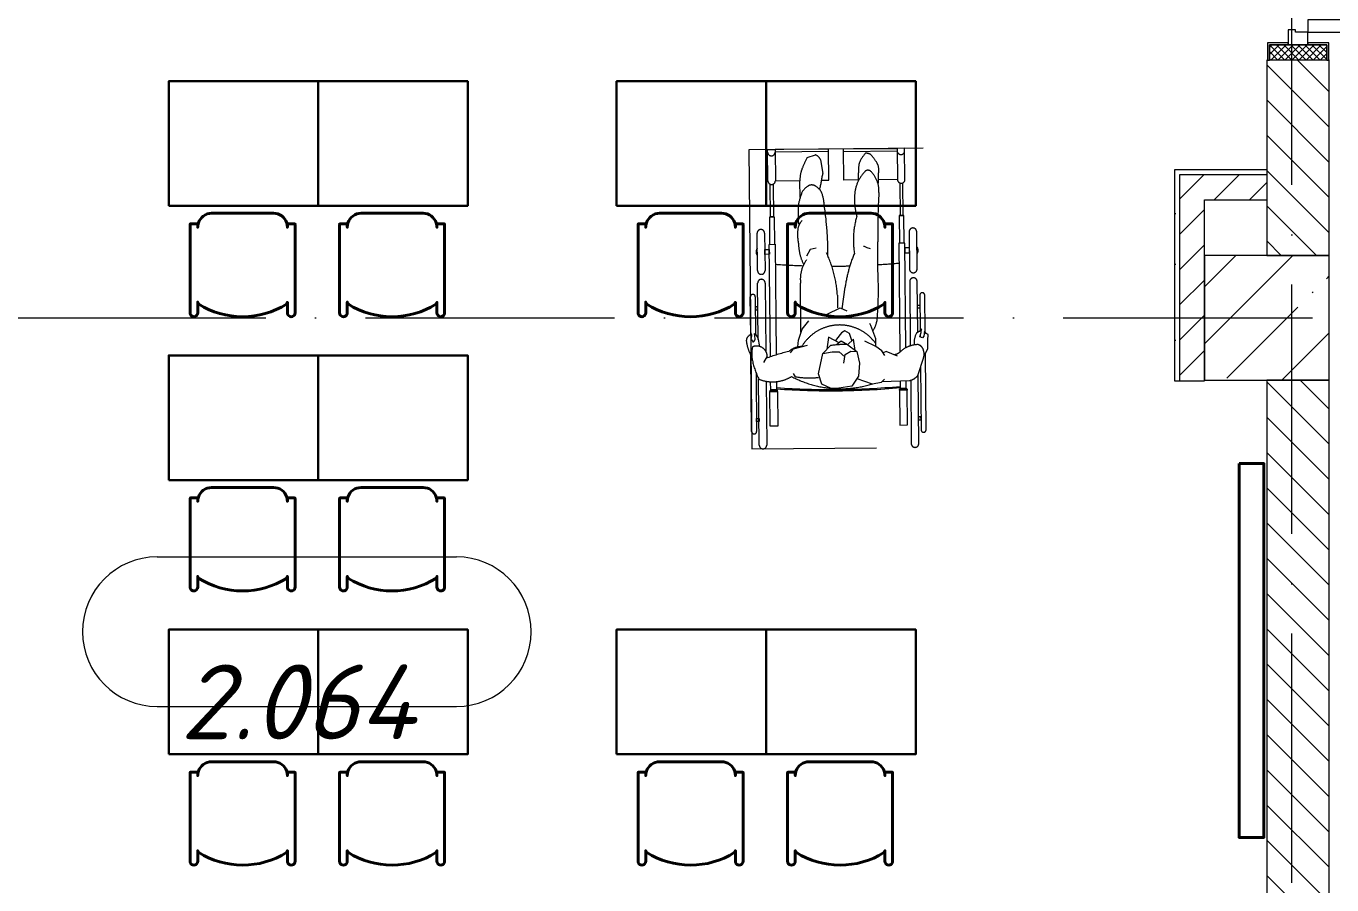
# Model space of a CAD drawing. Header units: millimetres. Extents: x -6467 to 105918, y -7090 to 92481.
# Drawn here: x 372 to 5611, y 41706 to 45151 of the extents above; entities that cross this region are included whole.
import ezdxf

# ---------------------------------------------------------------- set-up
doc = ezdxf.new("R2010")
doc.units = ezdxf.units.MM
doc.linetypes.add('50_200_ШТРИХ_1Т_ш5_п1_п1_', pattern=[1400, 1000, -200, 0, -200])
doc.linetypes.add('IMPORT-ACAD_ISO03W100', pattern=[6000, 2400, -3600])
for name, color, linetype, lineweight, true_color in [('A-AREA-IDEN-1', 7, 'Continuous', 9, 0xaaaaaa), ('I-WALL-1', 7, 'Continuous', 5, 0x787878), ('мебель 2 этаж-1', 7, 'Continuous', 40, 0xaaaaaa), ('Оси-3', 7, '50_200_ШТРИХ_1Т_ш5_п1_п1_', 9, 0xaaaaaa), ('ТХ_функционал-12', 7, 'IMPORT-ACAD_ISO03W100', 20, 0xaaaaaa), ('ТХ_функционал-2', 7, 'Continuous', 40, 0xaaaaaa), ('ТХ_функционал-9', 7, 'Continuous', 30, 0xaaaaaa)]:
    doc.layers.add(name, color=color, linetype=linetype, lineweight=lineweight, true_color=true_color)
for name, color, linetype, lineweight in [('A-DOOR', 7, 'Continuous', 9), ('A-DOOR-2', 7, 'Continuous', 5), ('A-DOOR-FRAM', 7, 'Continuous', 9), ('A-DOOR-FRAM-2', 7, 'Continuous', 5), ('A-WALL', 7, 'Continuous', 5), ('A-WALL-FNSH-1', 7, 'Continuous', 5), ('I-WALL', 7, 'Continuous', 5), ('S-COLS', 7, 'Continuous', 9), ('S-COLS-1', 7, 'Continuous', 5)]:
    doc.layers.add(name, color=color, linetype=linetype, lineweight=lineweight)
doc.styles.add('ISOCPEUR_I', font='isocpeui.ttf', dxfattribs={"height": 300})
pattern_1 = [(45, (0, 0), (-70.71068, 70.71068), [])]
pattern_2 = [(0, (0, 0), (406.4, 101.6), [6.706, -298.094, 6.706, -298.094, -1625.6]), (0, (0, 0), (406.4, 101.6), [-609.6, 6.706, -602.894, 6.706, -298.094, -711.2]), (0, (0, 0), (406.4, 101.6), [-1524, 6.706, -196.494, 6.706, -501.294]), (120, (152.4, 50.8), (-291.18818, 301.15272), [6.706, -298.094, 6.706, -298.094, -1625.6]), (120, (152.4, 50.8), (-291.18818, 301.15272), [-609.6, 6.706, -602.894, 6.706, -298.094, -711.2]), (120, (152.4, 50.8), (-291.18818, 301.15272), [-1524, 6.706, -196.494, 6.706, -501.294]), (240, (203.2, 254), (-115.21182, -402.75272), [6.706, -298.094, 6.706, -298.094, -1625.6]), (240, (203.2, 254), (-115.21182, -402.75272), [-609.6, 6.706, -602.894, 6.706, -298.094, -711.2]), (240, (203.2, 254), (-115.21182, -402.75272), [-1524, 6.706, -196.494, 6.706, -501.294])]

# ---------------------------------------------------------------- blocks, each defined once
blk = doc.blocks.new('110_Дверь_СКБ_2Ст_Наружная1 - СОШ_Д-07_1760_1440_х2400мм_Все учебные помещения_ читальные залы_EIW30-25548196-АИ_План этажа Радиаторы_2')
at = {"layer": 'A-DOOR-2'}
h = blk.add_hatch(dxfattribs=at)
h.set_pattern_fill('FP_120', color=256, style=0, pattern_type=2)
h.set_pattern_definition([(135, (1456.41, 189.685), (-14.14214, -14.14214), []), (225, (1456.41, 189.685), (14.14214, -14.14214), [])])
h.paths.add_polyline_path([(899.5, -115), (899.5, 115), (839.5, 115), (839.5, -115)])
at = {"layer": 'A-DOOR-FRAM-2'}
h = blk.add_hatch(dxfattribs=at)
h.set_pattern_fill('FP_121', color=256, style=0, pattern_type=2)
h.set_pattern_definition([(45, (-666.384, 189.685), (-14.1421, 14.1421), []), (135, (-666.384, 189.685), (-14.1421, -14.1421), [])])
h.paths.add_polyline_path([(-800.5, -115), (-800.5, 115), (-860.5, 115), (-860.5, -115)])
at = {"layer": 'A-DOOR'}
for p, q in [((789.5, 990), (739.5, 990)), ((739.5, 990), (739.5, 40)), ((789.5, 40), (789.5, 990)), ((-750.5, 630), (-750.5, 40)), ((-700.5, 630), (-750.5, 630)), ((-700.5, 40), (-700.5, 630)), ((-750.5, 40), (-700.5, 40)), ((739.5, 40), (789.5, 40))]:
    blk.add_line(p, q, dxfattribs=at)
at = {"layer": 'A-DOOR-2'}
for p, q in [((-792.5, 123), (-862.5, 123)), ((-862.5, 123), (-862.5, 115)), ((-862.5, 115), (-800.5, 115)), ((-800.5, 115), (-800.5, 40)), ((-792.5, 40), (-792.5, 123)), ((901.5, 123), (831.5, 123)), ((831.5, 123), (831.5, 40)), ((839.5, 40), (839.5, 115)), ((839.5, 115), (901.5, 115)), ((901.5, 115), (901.5, 123)), ((-800.5, 40), (-792.5, 40)), ((831.5, 40), (839.5, 40)), ((-792.5, -40), (-800.5, -40)), ((-800.5, -40), (-800.5, -115)), ((-792.5, -123), (-792.5, -40)), ((839.5, -40), (831.5, -40)), ((831.5, -40), (831.5, -123)), ((839.5, -115), (839.5, -40)), ((-862.5, -115), (-862.5, -123)), ((-800.5, -115), (-862.5, -115)), ((-862.5, -123), (-792.5, -123)), ((831.5, -123), (901.5, -123)), ((901.5, -115), (839.5, -115)), ((901.5, -123), (901.5, -115))]:
    blk.add_line(p, q, dxfattribs=at)
for centre, radius, start, end in [((789.5, 40), 950, 90, 180), ((-750.5, 40), 590, 0, 90)]:
    blk.add_arc(centre, radius, start, end, dxfattribs=at)
at = {"layer": 'A-DOOR-FRAM'}
for p, q in [((-800.5, 115), (-860.5, 115)), ((-860.5, 115), (-860.5, -115)), ((-800.5, -115), (-800.5, 115)), ((899.5, 115), (839.5, 115)), ((839.5, 115), (839.5, -115)), ((899.5, -115), (899.5, 115)), ((-750.5, 40), (-800.5, 40)), ((-800.5, 40), (-800.5, -40)), ((-750.5, -10), (-750.5, 40)), ((789.5, 40), (789.5, -10)), ((839.5, 40), (789.5, 40)), ((839.5, -40), (839.5, 40)), ((-800.5, -40), (-740.5, -40)), ((-740.5, -10), (-750.5, -10)), ((-740.5, -40), (-740.5, -10)), ((789.5, -10), (779.5, -10)), ((779.5, -10), (779.5, -40)), ((779.5, -40), (839.5, -40)), ((-860.5, -115), (-800.5, -115)), ((839.5, -115), (899.5, -115))]:
    blk.add_line(p, q, dxfattribs=at)
blk = doc.blocks.new('мебель 2 этаж-28800768-АИ_План этажа Радиаторы_2')
at = {"layer": 'ТХ_функционал-12'}
for p, q in [((5915.3, 46363.6), (6130.3, 46365.7)), ((5855.3, 46363), (5640.4, 46360.9)), ((5768.5, 46338.4), (5802.5, 46350)), ((5823.2, 46330), (5832.1, 46274.5)), ((5975, 46246.3), (5974.7, 46277)), ((5741.3, 46179.2), (5740, 46244.8)), ((5570, 45885.1), (5568.5, 46035.1)), ((5598.5, 46035.4), (5600, 45885.4)), ((6178.5, 46041.1), (6180, 45891.1)), ((6210, 45891.4), (6208.5, 46041.4)), ((6180.5, 45841.1), (6183, 45583.5)), ((6212.5, 45637.4), (6210.5, 45841.4)), ((5572.7, 45608.9), (5570.5, 45835.1)), ((5600.5, 45835.4), (5603.2, 45561.6)), ((5743.3, 45638.5), (5742.7, 45835)), ((5909.9, 45732.3), (5921.4, 45818.2)), ((5542.5, 45628.1), (5541.1, 45779.9)), ((5561.1, 45780), (5562.5, 45629.6)), ((5890.2, 45787), (5890.7, 45736.6)), ((6221, 45786.5), (6222.4, 45645.9)), ((6242.5, 45639.1), (6241, 45786.7)), ((5832.1, 45553.3), (5863.3, 45584.5)), ((5931.8, 45588.1), (5968.7, 45560.1)), ((6222.6, 45623.1), (6222.7, 45619.1)), ((5546.4, 45239.9), (5543.4, 45545.7)), ((5609.1, 45542.4), (5594, 45516.3)), ((6213.1, 45464.7), (6235.8, 45533.7)), ((6246.3, 45246.8), (6243.3, 45552.9)), ((5564.1, 45475.2), (5566.4, 45240.1)), ((6223.9, 45497.4), (6226.3, 45246.6)), ((5576.9, 45185.2), (5574.3, 45451.7)), ((5604.4, 45441.2), (5606.9, 45185.5)), ((5722.6, 45459.4), (5713.9, 45472.9)), ((6070.5, 45440.3), (6180.3, 45444.1)), ((6184.4, 45445.3), (6186.9, 45191.2)), ((6216.9, 45191.5), (6214.2, 45467.8))]:
    blk.add_line(p, q, dxfattribs=at)
at = {"layer": 'ТХ_функционал-12', "flags": 128}
for points in [[(6235.2, 46376.7), (5535.3, 46369.8), (5547.1, 45169.9), (6247, 45176.8)], [(5599.2, 45970.4), (5617.2, 45970.6), (5617.4, 45950.6), (5599.4, 45950.4)], [(6179.2, 45976.1), (6161.2, 45976), (6161.4, 45956), (6179.4, 45956.1)], [(5561.6, 45728.1), (5571.6, 45728.1), (5571.4, 45740.1), (5561.4, 45740)], [(6221.5, 45734.5), (6211.5, 45734.4), (6211.4, 45746.4), (6221.4, 45746.5)], [(5619.8, 45400.6), (5649.8, 45400.9), (5651.2, 45260.9), (5621.2, 45260.6), (5619.8, 45400.6), (5649.8, 45400.9), (5649.8, 45403.9), (5619.8, 45403.6)], [(6169.8, 45406), (6139.8, 45405.7), (6141.1, 45265.7), (6171.1, 45266), (6169.8, 45406), (6139.8, 45405.7), (6139.7, 45408.7), (6169.7, 45409)], [(5565.9, 45292.1), (5575.9, 45292.2), (5576, 45280.2), (5566, 45280.1)], [(6225.8, 45298.6), (6215.8, 45298.5), (6215.9, 45286.5), (6225.9, 45286.6)]]:
    blk.add_lwpolyline(points, close=True, dxfattribs=at)
for points in [[(5611.5, 46245.6), (5610.3, 46370.6), (5640.3, 46370.9), (5641.5, 46245.9), (5740, 46246.8)], [(5827.3, 46247.7), (5856.5, 46248), (5855.2, 46373), (5640.3, 46370.9)], [(5975, 46249.1), (5916.5, 46248.6), (5915.2, 46373.6), (6130.2, 46375.7)], [(6161.5, 46251), (6160.2, 46376), (6130.2, 46375.7), (6131.5, 46250.7), (6055.2, 46249.9)], [(5632.6, 46232), (5633.9, 46100.8), (5621.9, 46100.7), (5620.6, 46231.9)], [(6140.6, 46237), (6141.9, 46105.8), (6153.9, 46105.9), (6152.6, 46237.1)], [(6158, 45995.9), (6156.9, 46105.9), (6138.9, 46105.7), (6140, 45995.7)], [(5620, 45990.6), (5618.9, 46100.6), (5636.9, 46100.8), (5638, 45990.8)], [(5621.4, 45539.3), (5617, 45990.6), (5641, 45990.8), (5645.3, 45547.2)], [(5805.2, 45975.2), (5781.1, 45969.8), (5766.7, 45943.7)], [(6023.9, 45972.2), (6009.2, 45977.2), (5999.5, 45982.4), (5994.7, 45982.4)], [(6165.1, 45576), (6161, 45996), (6137, 45995.7), (6141.3, 45558.3)], [(5830.4, 45709.8), (5848.9, 45710.8), (5901.3, 45736.5), (5928.1, 45723.3)], [(5731.6, 45579.8), (5734.3, 45605.6), (5749.7, 45650.7), (5775.9, 45684.3)], [(5560.2, 45611), (5558.3, 45633.2), (5560.9, 45632.2), (5571.6, 45615), (5577.9, 45581.1)], [(5948.9, 45604.7), (5939, 45632.9), (5920.6, 45644), (5907.5, 45635.5), (5886.8, 45610), (5882.8, 45603.5)], [(6044.7, 45580.6), (6044.4, 45611.5), (6024.8, 45665.1), (6020.1, 45673.1)], [(6238.3, 45546.7), (6241.9, 45550.1), (6253.2, 45572.9), (6253.9, 45605.6), (6254, 45629.3), (6247, 45633.6), (6240.1, 45642), (6237.8, 45622.4), (6232.4, 45616.1), (6221.6, 45619.4), (6226.5, 45637.5), (6227.3, 45651.9), (6218.1, 45640.6), (6207.9, 45634.7), (6202.2, 45623.3), (6198.7, 45606.4), (6198.7, 45586.3)], [(5702.2, 45555.1), (5714.1, 45571.8), (5770.9, 45586.8)], [(5897.4, 45595.9), (5855.1, 45618.1), (5847.5, 45568.6)], [(5931.3, 45588.1), (5905.2, 45601.6), (5887, 45587.5)], [(5962.1, 45565.1), (5955, 45610.7), (5931.6, 45587.9)], [(6080.8, 45544.2), (6068.5, 45564), (6044.7, 45580.6), (6000, 45601.7)], [(5916.5, 45514.6), (5921.5, 45548.5), (5945, 45562.7), (5968.7, 45560.1), (5979, 45513.4), (5974.9, 45461.9), (5949, 45422.2), (5896.6, 45413.3), (5865, 45413), (5828, 45429.4), (5814.5, 45471.5), (5832.1, 45553.3), (5868.8, 45559.1), (5897.7, 45559.4), (5920.1, 45539)], [(6131.7, 45542), (6086.5, 45561.2), (6073.6, 45555.8)], [(5646.4, 45439.9), (5646.7, 45406.9), (5622.7, 45406.6), (5622.4, 45439.2)], [(5968.6, 45452.3), (6030.4, 45431.4), (6067.2, 45437.4), (6070.5, 45440.3), (6079.5, 45449.4)], [(6142.4, 45442.8), (6142.7, 45411.7), (6166.7, 45412), (6166.4, 45443.7)], [(5619.8, 45403.6), (5622.7, 45406.6), (5646.7, 45406.9), (5649.8, 45403.9)], [(6169.7, 45409), (6166.7, 45412), (6142.7, 45411.7), (6139.7, 45408.7)]]:
    blk.add_lwpolyline(points, dxfattribs=at)
at = {"layer": 'ТХ_функционал-12'}
for centre, radius, start, end in [((6145.3, 46365.8), 15, 180.5631, 0.5631), ((5625.4, 46360.7), 15, 180.5631, 0.5631), ((6417.1, 46019.3), 722.8, 153.8037, 157.3386), ((5782.1, 46308.4), 46.4, 27.7113, 63.8677), ((6220.1, 46279.4), 245.4, 171.9973, 180.5631), ((6099.2, 46268.1), 130.3, 137.6133, 159.5415), ((6006.2, 46324.7), 31.3, 55.2181, 95.9907), ((5877.5, 46213), 201, 31.0983, 43.1605), ((6014.8, 46294.4), 41.3, 356.3832, 32.7564), ((5871, 46247.4), 131, 157.3386, 181.1356), ((4851.2, 46437.6), 994.3, 346.8545, 350.5575), ((6106, 46180.2), 146.7, 135.6443, 175.1785), ((6013, 46271.1), 16.7, 45.4818, 135.6443), ((5948.7, 46205.6), 108.5, 356.5401, 45.4818), ((5017.6, 46292.4), 1038.5, 356.5971, 359.9705), ((5626.5, 46245.7), 15, 180.5631, 0.5631), ((5818.8, 46153.2), 84.7, 122.8722, 145.0494), ((5787.6, 46202.2), 26.6, 57.5154, 123.6107), ((5765.9, 46161.9), 72.2, 34.1288, 60.2019), ((6146.5, 46250.8), 15, 180.5631, 0.5631), ((5987.4, 46103.1), 257.6, 157.5008, 169.2917), ((5670.4, 46140), 167.4, 3.8236, 21.8827), ((6208.4, 46171.5), 249.5, 175.1785, 195.6831), ((8629.9, 46043.5), 2577.6, 176.5401, 180.9569), ((6153.8, 46112.8), 421.3, 174.7926, 185.5258), ((4387.9, 45940.3), 1464.8, 0.1132, 8.2783), ((6306.9, 46007.2), 352.3, 164.0377, 188.6801), ((5583.5, 46035.3), 15, 0.5631, 180.5631), ((5924.4, 46031), 193.9, 171.9756, 191.293), ((5825.1, 46024.8), 98.4, 141.1001, 160.2656), ((6193.5, 46041.3), 15, 0.5631, 180.5631), ((3800.5, 45962.9), 2252.4, 358.3801, 0.9569), ((5589.3, 45960.3), 25, 143.6932, 217.4329), ((5933.8, 45998.1), 199.5, 181.463, 206.4533), ((5439.3, 45761.3), 451.6, 3.2585, 25.5412), ((6446, 45747.5), 529.3, 157.0347, 172.3228), ((6189.3, 45966.2), 25, 323.6932, 37.4329), ((5859.6, 48983.3), 3080.2, 265.9449, 268.0158), ((5873.9, 45851.6), 132.2, 144.2965, 187.1958), ((5859.6, 48983.3), 3080.2, 270.1576, 271.5036), ((4670.4, 45808.2), 1384.6, 355.8118, 3.7666), ((5859.6, 48983.3), 3080.2, 273.5872, 275.1812), ((5585, 45885.3), 15, 180.5631, 0.5631), ((5585.5, 45835.3), 15, 0.5631, 180.5631), ((6195, 45891.3), 15, 180.5631, 0.5631), ((6195.5, 45841.3), 15, 0.5631, 180.5631), ((5551.1, 45779.9), 10, 0.5631, 180.5631), ((6231, 45786.6), 10, 0.5631, 180.5631), ((5941.1, 45704.8), 110.2, 326.1928, 1.1983), ((5899.7, 45489.6), 177.5, 35.3057, 149.163), ((5552, 45602.5), 27.2, 99.0966, 178.7676), ((5679.6, 45621.3), 155.8, 186.7113, 211.7923), ((4432.2, 45814.3), 1130.8, 349.392, 350.5899), ((5545.9, 45603.4), 3.54, 356.258, 130.1639), ((5674.4, 45550.8), 127.8, 166.9853, 192.0727), ((5552.7, 45603), 3.2, 176.258, 315.7099), ((5566.1, 45539.7), 43.1, 3.5308, 112.1719), ((5524.9, 45630.1), 42, 315.7099, 321.9111), ((5549.4, 45610.8), 10.8, 321.9111, 0.9027), ((5749.7, 45495.9), 84.7, 91.5956, 130.1569), ((5913.9, 45277.2), 311.4, 86.7019, 99.3387), ((6216.3, 45479.3), 109.3, 91.7976, 128.1797), ((6207.3, 45560.6), 28.5, 26.4936, 78.9194), ((5864.1, 44838), 742.1, 103.1729, 110.5498), ((6110.2, 45598.6), 50.8, 277.8508, 319.1045), ((6186, 45550), 52.4, 341.8452, 26.4936), ((5862.3, 45591), 319.9, 192.0727, 206.2576), ((5630, 45586.2), 147.2, 248.2277, 301.3933), ((5903.4, 45828.7), 417.5, 241.8847, 288.0305), ((5777.4, 45780.1), 325.3, 260.2925, 276.4719), ((6165.8, 45503.9), 61.5, 283.6519, 320.4198), ((5864.5, 48488.4), 3080.2, 265.9449, 275.1812), ((5864.5, 48483.4), 3080.2, 265.9449, 275.1812), ((5556.4, 45240), 10, 180.5631, 0.5631), ((6236.3, 45246.7), 10, 180.5631, 0.5631), ((5591.9, 45185.3), 15, 180.5631, 0.5631), ((6201.9, 45191.3), 15, 180.5631, 0.5631)]:
    blk.add_arc(centre, radius, start, end, dxfattribs=at)
at = {"layer": 'ТХ_функционал-2', "flags": 128}
for points in [[(3714.6, 45715.7), (3714.6, 46070.6), (3713.8, 46072.5), (3711.8, 46073.3), (3686.7, 46073.3), (3684.7, 46072.5), (3683.9, 46070.6), (3683.9, 46059.4), (3683.2, 46068.2), (3681.1, 46076.7), (3677.9, 46084.6), (3673.2, 46092.2), (3667.5, 46098.9), (3660.9, 46104.5), (3653.3, 46109.2), (3645.3, 46112.5), (3636.8, 46114.5), (3628.1, 46115.2), (3379.7, 46115.2), (3370.9, 46114.5), (3362.5, 46112.5), (3354.6, 46109.2), (3346.4, 46104.3), (3340.2, 46098.9), (3334.5, 46092.1), (3330, 46084.8), (3326.7, 46076.9), (3324.5, 46067.8), (3323.9, 46059.4), (3323.9, 46070.6), (3323.1, 46072.5), (3321.1, 46073.3), (3296, 46073.3), (3294, 46072.5), (3293.2, 46070.6), (3293.2, 45715.7), (3293.9, 45710.9), (3296.1, 45706.7), (3299.6, 45703.2), (3303.8, 45701.1), (3308.5, 45700.3), (3313.1, 45701), (3317.6, 45703.3), (3321, 45706.7), (3323.2, 45711), (3323.9, 45715.7), (3323.9, 45758.7), (3324.4, 45755.3), (3325.9, 45752.7), (3328.3, 45750.6), (3347.9, 45739.2), (3367.8, 45729.5), (3390.5, 45720.3), (3412.4, 45713.2), (3435, 45707.5), (3457.9, 45703.5), (3479.9, 45701.2), (3503.9, 45700.3), (3527.2, 45701.1), (3550, 45703.5), (3572.6, 45707.5), (3595, 45713.1), (3617.2, 45720.3), (3638.6, 45728.9), (3659.7, 45739.2), (3679.5, 45750.6), (3681.8, 45752.6), (3683.4, 45755.4), (3683.9, 45758.5), (3683.9, 45715.7), (3684.6, 45710.9), (3686.8, 45706.6), (3690.2, 45703.3), (3694.5, 45701.1), (3699.2, 45700.3), (3703.9, 45701.1), (3708.3, 45703.3), (3711.6, 45706.6), (3713.9, 45711.1)], [(4314.6, 45715.7), (4314.6, 46070.6), (4313.8, 46072.5), (4311.8, 46073.3), (4286.7, 46073.3), (4284.7, 46072.5), (4283.9, 46070.6), (4283.9, 46059.4), (4283.2, 46068.2), (4281.1, 46076.7), (4277.9, 46084.6), (4273.2, 46092.2), (4267.5, 46098.9), (4260.9, 46104.5), (4253.3, 46109.2), (4245.3, 46112.5), (4236.8, 46114.5), (4228.1, 46115.2), (3979.7, 46115.2), (3970.9, 46114.5), (3962.5, 46112.5), (3954.6, 46109.2), (3946.4, 46104.3), (3940.2, 46098.9), (3934.5, 46092.1), (3930, 46084.8), (3926.7, 46076.9), (3924.5, 46067.8), (3923.9, 46059.4), (3923.9, 46070.6), (3923.1, 46072.5), (3921.1, 46073.3), (3896, 46073.3), (3894, 46072.5), (3893.2, 46070.6), (3893.2, 45715.7), (3893.9, 45710.9), (3896.1, 45706.7), (3899.6, 45703.2), (3903.8, 45701.1), (3908.5, 45700.3), (3913.1, 45701), (3917.6, 45703.3), (3921, 45706.7), (3923.2, 45711), (3923.9, 45715.7), (3923.9, 45758.7), (3924.4, 45755.3), (3925.9, 45752.7), (3928.3, 45750.6), (3947.9, 45739.2), (3967.8, 45729.5), (3990.5, 45720.3), (4012.4, 45713.2), (4035, 45707.5), (4057.9, 45703.5), (4079.9, 45701.2), (4103.9, 45700.3), (4127.2, 45701.1), (4150, 45703.5), (4172.6, 45707.5), (4195, 45713.1), (4217.2, 45720.3), (4238.6, 45728.9), (4259.7, 45739.2), (4279.5, 45750.6), (4281.8, 45752.6), (4283.4, 45755.4), (4283.9, 45758.5), (4283.9, 45715.7), (4284.6, 45710.9), (4286.8, 45706.6), (4290.2, 45703.3), (4294.5, 45701.1), (4299.2, 45700.3), (4303.9, 45701.1), (4308.3, 45703.3), (4311.6, 45706.6), (4313.9, 45711.1)], [(5512, 45715.7), (5512, 46070.6), (5511.2, 46072.5), (5509.2, 46073.3), (5484.1, 46073.3), (5482.1, 46072.5), (5481.3, 46070.6), (5481.3, 46059.4), (5480.6, 46068.2), (5478.5, 46076.7), (5475.3, 46084.6), (5470.6, 46092.2), (5464.9, 46098.9), (5458.3, 46104.5), (5450.8, 46109.2), (5442.7, 46112.5), (5434.2, 46114.5), (5425.5, 46115.2), (5177.1, 46115.2), (5168.3, 46114.5), (5159.9, 46112.5), (5152, 46109.2), (5143.8, 46104.3), (5137.6, 46098.9), (5131.9, 46092.1), (5127.4, 46084.8), (5124.1, 46076.9), (5121.9, 46067.8), (5121.3, 46059.4), (5121.3, 46070.6), (5120.5, 46072.5), (5118.5, 46073.3), (5093.4, 46073.3), (5091.4, 46072.5), (5090.6, 46070.6), (5090.6, 45715.7), (5091.3, 45710.9), (5093.5, 45706.7), (5097, 45703.2), (5101.2, 45701.1), (5105.9, 45700.3), (5110.6, 45701), (5115.1, 45703.3), (5118.4, 45706.7), (5120.6, 45711), (5121.3, 45715.7), (5121.3, 45758.7), (5121.9, 45755.3), (5123.3, 45752.7), (5125.7, 45750.6), (5145.3, 45739.2), (5165.3, 45729.5), (5187.9, 45720.3), (5209.9, 45713.2), (5232.5, 45707.5), (5255.3, 45703.5), (5277.3, 45701.2), (5301.3, 45700.3), (5324.6, 45701.1), (5347.4, 45703.5), (5370, 45707.5), (5392.4, 45713.1), (5414.6, 45720.3), (5436, 45728.9), (5457.1, 45739.2), (5476.9, 45750.6), (5479.2, 45752.6), (5480.8, 45755.4), (5481.3, 45758.5), (5481.3, 45715.7), (5482, 45710.9), (5484.2, 45706.6), (5487.6, 45703.3), (5491.9, 45701.1), (5496.6, 45700.3), (5501.4, 45701.1), (5505.7, 45703.3), (5509, 45706.6), (5511.3, 45711.1)], [(6112, 45715.7), (6112, 46070.6), (6111.2, 46072.5), (6109.2, 46073.3), (6084.1, 46073.3), (6082.1, 46072.5), (6081.3, 46070.6), (6081.3, 46059.4), (6080.6, 46068.2), (6078.5, 46076.7), (6075.3, 46084.6), (6070.6, 46092.2), (6064.9, 46098.9), (6058.3, 46104.5), (6050.8, 46109.2), (6042.7, 46112.5), (6034.2, 46114.5), (6025.5, 46115.2), (5777.1, 46115.2), (5768.3, 46114.5), (5759.9, 46112.5), (5752, 46109.2), (5743.8, 46104.3), (5737.6, 46098.9), (5731.9, 46092.1), (5727.4, 46084.8), (5724.1, 46076.9), (5721.9, 46067.8), (5721.3, 46059.4), (5721.3, 46070.6), (5720.5, 46072.5), (5718.5, 46073.3), (5693.4, 46073.3), (5691.4, 46072.5), (5690.6, 46070.6), (5690.6, 45715.7), (5691.3, 45710.9), (5693.5, 45706.7), (5697, 45703.2), (5701.2, 45701.1), (5705.9, 45700.3), (5710.6, 45701), (5715.1, 45703.3), (5718.4, 45706.7), (5720.6, 45711), (5721.3, 45715.7), (5721.3, 45758.7), (5721.9, 45755.3), (5723.3, 45752.7), (5725.7, 45750.6), (5745.3, 45739.2), (5765.3, 45729.5), (5787.9, 45720.3), (5809.9, 45713.2), (5832.5, 45707.5), (5855.3, 45703.5), (5877.3, 45701.2), (5901.3, 45700.3), (5924.6, 45701.1), (5947.4, 45703.5), (5970, 45707.5), (5992.4, 45713.1), (6014.6, 45720.3), (6036, 45728.9), (6057.1, 45739.2), (6076.9, 45750.6), (6079.2, 45752.6), (6080.8, 45755.4), (6081.3, 45758.5), (6081.3, 45715.7), (6082, 45710.9), (6084.2, 45706.6), (6087.6, 45703.3), (6091.9, 45701.1), (6096.6, 45700.3), (6101.4, 45701.1), (6105.7, 45703.3), (6109, 45706.6), (6111.3, 45711.1)], [(7501.9, 45111.3), (7601.9, 45111.3), (7601.9, 43611.3), (7501.9, 43611.3)], [(3714.6, 44615.7), (3714.6, 44970.6), (3713.8, 44972.5), (3711.8, 44973.4), (3686.7, 44973.4), (3684.7, 44972.5), (3683.9, 44970.6), (3683.9, 44959.4), (3683.2, 44968.2), (3681.1, 44976.7), (3677.9, 44984.6), (3673.2, 44992.2), (3667.5, 44998.9), (3660.9, 45004.5), (3653.3, 45009.2), (3645.3, 45012.5), (3636.8, 45014.5), (3628.1, 45015.2), (3379.7, 45015.2), (3370.9, 45014.5), (3362.5, 45012.5), (3354.6, 45009.2), (3346.4, 45004.3), (3340.2, 44998.9), (3334.5, 44992.1), (3330, 44984.8), (3326.7, 44976.9), (3324.5, 44967.8), (3323.9, 44959.4), (3323.9, 44970.6), (3323.1, 44972.5), (3321.1, 44973.4), (3296, 44973.4), (3294, 44972.5), (3293.2, 44970.6), (3293.2, 44615.7), (3293.9, 44610.9), (3296.1, 44606.7), (3299.6, 44603.2), (3303.8, 44601.1), (3308.5, 44600.3), (3313.1, 44601), (3317.6, 44603.3), (3321, 44606.7), (3323.2, 44611.1), (3323.9, 44615.7), (3323.9, 44658.7), (3324.4, 44655.3), (3325.9, 44652.7), (3328.3, 44650.6), (3347.9, 44639.3), (3367.8, 44629.5), (3390.5, 44620.3), (3412.4, 44613.2), (3435, 44607.5), (3457.9, 44603.5), (3479.9, 44601.2), (3503.9, 44600.3), (3527.2, 44601.2), (3550, 44603.6), (3572.6, 44607.5), (3595, 44613.1), (3617.2, 44620.3), (3638.6, 44628.9), (3659.7, 44639.2), (3679.5, 44650.6), (3681.8, 44652.6), (3683.4, 44655.4), (3683.9, 44658.5), (3683.9, 44615.7), (3684.6, 44610.9), (3686.8, 44606.6), (3690.2, 44603.3), (3694.5, 44601.1), (3699.2, 44600.3), (3703.9, 44601.1), (3708.3, 44603.3), (3711.6, 44606.6), (3713.9, 44611.1)], [(4314.6, 44615.7), (4314.6, 44970.6), (4313.8, 44972.5), (4311.8, 44973.4), (4286.7, 44973.4), (4284.7, 44972.5), (4283.9, 44970.6), (4283.9, 44959.4), (4283.2, 44968.2), (4281.1, 44976.7), (4277.9, 44984.6), (4273.2, 44992.2), (4267.5, 44998.9), (4260.9, 45004.5), (4253.3, 45009.2), (4245.3, 45012.5), (4236.8, 45014.5), (4228.1, 45015.2), (3979.7, 45015.2), (3970.9, 45014.5), (3962.5, 45012.5), (3954.6, 45009.2), (3946.4, 45004.3), (3940.2, 44998.9), (3934.5, 44992.1), (3930, 44984.8), (3926.7, 44976.9), (3924.5, 44967.8), (3923.9, 44959.4), (3923.9, 44970.6), (3923.1, 44972.5), (3921.1, 44973.4), (3896, 44973.4), (3894, 44972.5), (3893.2, 44970.6), (3893.2, 44615.7), (3893.9, 44610.9), (3896.1, 44606.7), (3899.6, 44603.2), (3903.8, 44601.1), (3908.5, 44600.3), (3913.1, 44601), (3917.6, 44603.3), (3921, 44606.7), (3923.2, 44611.1), (3923.9, 44615.7), (3923.9, 44658.7), (3924.4, 44655.3), (3925.9, 44652.7), (3928.3, 44650.6), (3947.9, 44639.3), (3967.8, 44629.5), (3990.5, 44620.3), (4012.4, 44613.2), (4035, 44607.5), (4057.9, 44603.5), (4079.9, 44601.2), (4103.9, 44600.3), (4127.2, 44601.2), (4150, 44603.6), (4172.6, 44607.5), (4195, 44613.1), (4217.2, 44620.3), (4238.6, 44628.9), (4259.7, 44639.2), (4279.5, 44650.6), (4281.8, 44652.6), (4283.4, 44655.4), (4283.9, 44658.5), (4283.9, 44615.7), (4284.6, 44610.9), (4286.8, 44606.6), (4290.2, 44603.3), (4294.5, 44601.1), (4299.2, 44600.3), (4303.9, 44601.1), (4308.3, 44603.3), (4311.6, 44606.6), (4313.9, 44611.1)], [(3714.6, 43515.7), (3714.6, 43870.6), (3713.8, 43872.6), (3711.8, 43873.4), (3686.7, 43873.4), (3684.7, 43872.6), (3683.9, 43870.6), (3683.9, 43859.4), (3683.2, 43868.2), (3681.1, 43876.7), (3677.9, 43884.6), (3673.2, 43892.2), (3667.5, 43898.9), (3660.9, 43904.5), (3653.3, 43909.2), (3645.3, 43912.5), (3636.8, 43914.5), (3628.1, 43915.2), (3379.7, 43915.2), (3370.9, 43914.5), (3362.5, 43912.5), (3354.6, 43909.2), (3346.4, 43904.3), (3340.2, 43898.9), (3334.5, 43892.1), (3330, 43884.8), (3326.7, 43876.9), (3324.5, 43867.9), (3323.9, 43859.4), (3323.9, 43870.6), (3323.1, 43872.6), (3321.1, 43873.4), (3296, 43873.4), (3294, 43872.6), (3293.2, 43870.6), (3293.2, 43515.7), (3293.9, 43510.9), (3296.1, 43506.7), (3299.6, 43503.2), (3303.8, 43501.1), (3308.5, 43500.3), (3313.1, 43501.1), (3317.6, 43503.3), (3321, 43506.7), (3323.2, 43511.1), (3323.9, 43515.7), (3323.9, 43558.7), (3324.4, 43555.3), (3325.9, 43552.7), (3328.3, 43550.6), (3347.9, 43539.3), (3367.8, 43529.5), (3390.5, 43520.3), (3412.4, 43513.2), (3435, 43507.6), (3457.9, 43503.6), (3479.9, 43501.2), (3503.9, 43500.3), (3527.2, 43501.2), (3550, 43503.6), (3572.6, 43507.5), (3595, 43513.1), (3617.2, 43520.3), (3638.6, 43528.9), (3659.7, 43539.2), (3679.5, 43550.6), (3681.8, 43552.6), (3683.4, 43555.4), (3683.9, 43558.5), (3683.9, 43515.7), (3684.6, 43511), (3686.8, 43506.7), (3690.2, 43503.3), (3694.5, 43501.1), (3699.2, 43500.3), (3703.9, 43501.1), (3708.3, 43503.3), (3711.6, 43506.6), (3713.9, 43511.1)], [(4314.6, 43515.7), (4314.6, 43870.6), (4313.8, 43872.6), (4311.8, 43873.4), (4286.7, 43873.4), (4284.7, 43872.6), (4283.9, 43870.6), (4283.9, 43859.4), (4283.2, 43868.2), (4281.1, 43876.7), (4277.9, 43884.6), (4273.2, 43892.2), (4267.5, 43898.9), (4260.9, 43904.5), (4253.3, 43909.2), (4245.3, 43912.5), (4236.8, 43914.5), (4228.1, 43915.2), (3979.7, 43915.2), (3970.9, 43914.5), (3962.5, 43912.5), (3954.6, 43909.2), (3946.4, 43904.3), (3940.2, 43898.9), (3934.5, 43892.1), (3930, 43884.8), (3926.7, 43876.9), (3924.5, 43867.9), (3923.9, 43859.4), (3923.9, 43870.6), (3923.1, 43872.6), (3921.1, 43873.4), (3896, 43873.4), (3894, 43872.6), (3893.2, 43870.6), (3893.2, 43515.7), (3893.9, 43510.9), (3896.1, 43506.7), (3899.6, 43503.2), (3903.8, 43501.1), (3908.5, 43500.3), (3913.1, 43501.1), (3917.6, 43503.3), (3921, 43506.7), (3923.2, 43511.1), (3923.9, 43515.7), (3923.9, 43558.7), (3924.4, 43555.3), (3925.9, 43552.7), (3928.3, 43550.6), (3947.9, 43539.3), (3967.8, 43529.5), (3990.5, 43520.3), (4012.4, 43513.2), (4035, 43507.6), (4057.9, 43503.6), (4079.9, 43501.2), (4103.9, 43500.3), (4127.2, 43501.2), (4150, 43503.6), (4172.6, 43507.5), (4195, 43513.1), (4217.2, 43520.3), (4238.6, 43528.9), (4259.7, 43539.2), (4279.5, 43550.6), (4281.8, 43552.6), (4283.4, 43555.4), (4283.9, 43558.5), (4283.9, 43515.7), (4284.6, 43511), (4286.8, 43506.7), (4290.2, 43503.3), (4294.5, 43501.1), (4299.2, 43500.3), (4303.9, 43501.1), (4308.3, 43503.3), (4311.6, 43506.6), (4313.9, 43511.1)], [(5512, 43515.7), (5512, 43870.6), (5511.2, 43872.6), (5509.2, 43873.4), (5484.1, 43873.4), (5482.1, 43872.6), (5481.3, 43870.6), (5481.3, 43859.4), (5480.6, 43868.2), (5478.5, 43876.7), (5475.3, 43884.6), (5470.6, 43892.2), (5464.9, 43898.9), (5458.3, 43904.5), (5450.8, 43909.2), (5442.7, 43912.5), (5434.2, 43914.5), (5425.5, 43915.2), (5177.1, 43915.2), (5168.3, 43914.5), (5159.9, 43912.5), (5152, 43909.2), (5143.8, 43904.3), (5137.6, 43898.9), (5131.9, 43892.1), (5127.4, 43884.8), (5124.1, 43876.9), (5121.9, 43867.9), (5121.3, 43859.4), (5121.3, 43870.6), (5120.5, 43872.6), (5118.5, 43873.4), (5093.4, 43873.4), (5091.4, 43872.6), (5090.6, 43870.6), (5090.6, 43515.7), (5091.3, 43510.9), (5093.5, 43506.7), (5097, 43503.2), (5101.2, 43501.1), (5105.9, 43500.3), (5110.6, 43501.1), (5115.1, 43503.3), (5118.4, 43506.7), (5120.6, 43511.1), (5121.3, 43515.7), (5121.3, 43558.7), (5121.9, 43555.3), (5123.3, 43552.7), (5125.7, 43550.6), (5145.3, 43539.3), (5165.3, 43529.5), (5187.9, 43520.3), (5209.9, 43513.2), (5232.5, 43507.6), (5255.3, 43503.6), (5277.3, 43501.2), (5301.3, 43500.3), (5324.6, 43501.2), (5347.4, 43503.6), (5370, 43507.5), (5392.4, 43513.1), (5414.6, 43520.3), (5436, 43528.9), (5457.1, 43539.2), (5476.9, 43550.6), (5479.2, 43552.6), (5480.8, 43555.4), (5481.3, 43558.5), (5481.3, 43515.7), (5482, 43511), (5484.2, 43506.7), (5487.6, 43503.3), (5491.9, 43501.1), (5496.6, 43500.3), (5501.4, 43501.1), (5505.7, 43503.3), (5509, 43506.6), (5511.3, 43511.1)], [(6112, 43515.7), (6112, 43870.6), (6111.2, 43872.6), (6109.2, 43873.4), (6084.1, 43873.4), (6082.1, 43872.6), (6081.3, 43870.6), (6081.3, 43859.4), (6080.6, 43868.2), (6078.5, 43876.7), (6075.3, 43884.6), (6070.6, 43892.2), (6064.9, 43898.9), (6058.3, 43904.5), (6050.8, 43909.2), (6042.7, 43912.5), (6034.2, 43914.5), (6025.5, 43915.2), (5777.1, 43915.2), (5768.3, 43914.5), (5759.9, 43912.5), (5752, 43909.2), (5743.8, 43904.3), (5737.6, 43898.9), (5731.9, 43892.1), (5727.4, 43884.8), (5724.1, 43876.9), (5721.9, 43867.9), (5721.3, 43859.4), (5721.3, 43870.6), (5720.5, 43872.6), (5718.5, 43873.4), (5693.4, 43873.4), (5691.4, 43872.6), (5690.6, 43870.6), (5690.6, 43515.7), (5691.3, 43510.9), (5693.5, 43506.7), (5697, 43503.2), (5701.2, 43501.1), (5705.9, 43500.3), (5710.6, 43501.1), (5715.1, 43503.3), (5718.4, 43506.7), (5720.6, 43511.1), (5721.3, 43515.7), (5721.3, 43558.7), (5721.9, 43555.3), (5723.3, 43552.7), (5725.7, 43550.6), (5745.3, 43539.3), (5765.3, 43529.5), (5787.9, 43520.3), (5809.9, 43513.2), (5832.5, 43507.6), (5855.3, 43503.6), (5877.3, 43501.2), (5901.3, 43500.3), (5924.6, 43501.2), (5947.4, 43503.6), (5970, 43507.5), (5992.4, 43513.1), (6014.6, 43520.3), (6036, 43528.9), (6057.1, 43539.2), (6076.9, 43550.6), (6079.2, 43552.6), (6080.8, 43555.4), (6081.3, 43558.5), (6081.3, 43515.7), (6082, 43511), (6084.2, 43506.7), (6087.6, 43503.3), (6091.9, 43501.1), (6096.6, 43500.3), (6101.4, 43501.1), (6105.7, 43503.3), (6109, 43506.6), (6111.3, 43511.1)]]:
    blk.add_lwpolyline(points, close=True, dxfattribs=at)
at = {"layer": 'ТХ_функционал-9', "flags": 128}
for points in [[(3207.4, 46145.2), (3207.4, 46645.2), (3807.4, 46645.2), (3807.4, 46145.2), (4407.4, 46145.2), (4407.4, 46645.2), (3807.4, 46645.2), (3807.4, 46145.2)], [(5004.8, 46145.2), (5004.8, 46645.2), (5604.8, 46645.2), (5604.8, 46145.2), (6204.8, 46145.2), (6204.8, 46645.2), (5604.8, 46645.2), (5604.8, 46145.2)], [(3207.4, 45045.2), (3207.4, 45545.2), (3807.4, 45545.2), (3807.4, 45045.2), (4407.4, 45045.2), (4407.4, 45545.2), (3807.4, 45545.2), (3807.4, 45045.2)], [(3207.4, 43945.2), (3207.4, 44445.2), (3807.4, 44445.2), (3807.4, 43945.2), (4407.4, 43945.2), (4407.4, 44445.2), (3807.4, 44445.2), (3807.4, 43945.2)], [(5004.8, 43945.2), (5004.8, 44445.2), (5604.8, 44445.2), (5604.8, 43945.2), (6204.8, 43945.2), (6204.8, 44445.2), (5604.8, 44445.2), (5604.8, 43945.2)]]:
    blk.add_lwpolyline(points, close=True, dxfattribs=at)
blk = doc.blocks.new('AAR_СКБ_Марка_помещения_1_5 ммп - Номер-27962133-АИ_План этажа Радиаторы_2')
at = {"layer": 'A-AREA-IDEN-1'}
for p, q in [((-2.987, 3), (3.013, 3)), ((-2.987, 0), (3.013, 0))]:
    blk.add_line(p, q, dxfattribs=at)
for centre, start, end in [((-2.987, 1.5), 90, 270), ((3.013, 1.5), 270, 90)]:
    blk.add_arc(centre, 1.5, start, end, dxfattribs=at)

msp = doc.modelspace()

# ---------------------------------------------------------------- hatches: boundary and pattern name
at = {"layer": 'I-WALL'}
h = msp.add_hatch(dxfattribs=at)
h.set_pattern_fill('FP_2', color=256, style=0, pattern_type=2)
h.set_pattern_definition([(135, (0, 0), (-70.71068, -70.71068), [])])
h.paths.add_polyline_path([(5435, 10031), (5600, 10031), (5600, 10181), (5350, 10181), (5350, 10031)])
h.paths.add_polyline_path([(5350, 10881), (5600, 10881), (5600, 11076), (5350, 11076), (5350, 10906)])
h.paths.add_polyline_path([(5600, 11776), (5600, 12567), (5350, 12567), (5350, 11776), (5515, 11776)])
h.paths.add_polyline_path([(5600, 13767), (5600, 13931), (5350, 13931), (5350, 13767)])
h.paths.add_polyline_path([(5350, 14431), (5600, 14431), (5600, 15567), (5350, 15567), (5350, 14986)])
h.paths.add_polyline_path([(5435, 16267), (5600, 16267), (5600, 16446), (5350, 16446), (5350, 16267)])
h.paths.add_polyline_path([(5350, 17146), (5600, 17146), (5600, 17231), (5350, 17231), (5350, 17226)])
h.paths.add_polyline_path([(5420, 19491), (5600, 19493), (5600, 23231), (5350, 23231), (5352, 19493), (5360, 19491)])
h.paths.add_polyline_path([(5600, 23731), (5600, 26231), (5350, 26231), (5350, 23731)])
h.paths.add_polyline_path([(5463.9, 26731), (5600, 26731), (5600, 32231), (5350, 32231), (5350, 26731), (5462.7, 26731)])
h.paths.add_polyline_path([(5382.8, 32731), (5600, 32731), (5600, 35231), (5350, 35231), (5350, 32731)])
h.paths.add_polyline_path([(5598, 37491), (5600, 37493), (5600, 38230.7), (5350, 38230.7), (5352, 37493), (5598, 37492.2)])
h.paths.add_polyline_path([(5350, 38730.7), (5600, 38730.7), (5600, 43731), (5350, 43731), (5350, 38887.8)])
h.paths.add_polyline_path([(5600, 44231), (5598, 45014), (5350, 45014), (5350, 44231)])
h.paths.add_polyline_path([(5420, 46776), (5600, 46778), (5598, 47231), (5350, 47231), (5352, 46778), (5360, 46776)])
h = msp.add_hatch(dxfattribs=at)
h.set_pattern_fill('FP_4', color=256, style=0, pattern_type=2)
h.set_pattern_definition(pattern_1)
h.paths.add_polyline_path([(5350, 44454), (5350, 44554), (5000, 44554), (5000, 44454), (5100, 44454)])
h = msp.add_hatch(dxfattribs=at)
h.set_pattern_fill('FP_4', color=256, style=0, pattern_type=2)
h.set_pattern_definition(pattern_1)
h.paths.add_polyline_path([(5100, 43727.9), (5100, 44454), (5000, 44454), (5000, 43727.9)])
at = {"layer": 'I-WALL-1'}
h = msp.add_hatch(dxfattribs=at)
h.set_pattern_fill('FP_3', color=256, style=0, pattern_type=2)
h.set_pattern_definition(pattern_2)
h.paths.add_polyline_path([(5350, 44554), (5350, 44574), (4980, 44574), (4980, 44554), (5000, 44554)])
h = msp.add_hatch(dxfattribs=at)
h.set_pattern_fill('FP_3', color=256, style=0, pattern_type=2)
h.set_pattern_definition(pattern_2)
h.paths.add_polyline_path([(4980, 43727.9), (5000, 43727.9), (5000, 44554), (4980, 44554), (4980, 44454)])
at = {"layer": 'S-COLS-1'}
h = msp.add_hatch(dxfattribs=at)
h.set_pattern_fill('FP_1', color=256, style=0, pattern_type=2)
h.set_pattern_definition([(45, (0, 0), (-228.0985, 228.0985), []), (45, (228.1, 0), (-228.0985, 228.0985), [403.225, -80.645, 6.706, -73.939])])
h.paths.add_polyline_path([(5100, 43731), (5600, 43731), (5600, 44231), (5100, 44231)])

# ---------------------------------------------------------------- linework, layer by layer
at = {"layer": 'A-WALL'}
for p, q in [((5350, 45016), (5350, 44231)), ((5600, 44231), (5600, 45016)), ((5000, 44554), (5000, 43727.9)), ((5350, 44554), (5000, 44554)), ((5350, 44231), (5600, 44231)), ((5350, 43731), (5350, 39087.8)), ((5600, 43731), (5350, 43731)), ((5600, 38730.7), (5600, 43731))]:
    msp.add_line(p, q, dxfattribs=at)
at = {"layer": 'A-WALL-FNSH-1'}
for p, q in [((4980, 44574), (4980, 43727.9)), ((5350, 44574), (4980, 44574)), ((5100, 43727.9), (5100, 44454)), ((5100, 44454), (5350, 44454)), ((4980, 43727.9), (5100, 43727.9))]:
    msp.add_line(p, q, dxfattribs=at)
at = {"layer": 'S-COLS'}
for p, q in [((5600, 44231), (5350, 44231)), ((5350, 43731), (5600, 43731))]:
    msp.add_line(p, q, dxfattribs=at)
at = {"layer": 'S-COLS-1'}
for p, q in [((5350, 44231), (5100, 44231)), ((5100, 44231), (5100, 43731)), ((5600, 43731), (5600, 44231)), ((5100, 43731), (5350, 43731))]:
    msp.add_line(p, q, dxfattribs=at)
at = {"layer": 'Оси-3'}
for p, q in [((5450, -5889.7), (5450, 91281)), ((-5267.3, 43981), (25750, 43981))]:
    msp.add_line(p, q, dxfattribs=at)

# ---------------------------------------------------------------- block references
at = {"layer": 'A-AREA-IDEN-1', "xscale": 199.9999999999999, "yscale": 199.9999999999999, "zscale": 199.9999999999999}
msp.add_blockref('AAR_СКБ_Марка_помещения_1_5 ммп - Номер-27962133-АИ_План этажа Радиаторы_2', (1495.6, 42421.5), dxfattribs=at)
at = {"layer": 'A-DOOR-2', "rotation": 269.9999999999999}
msp.add_blockref('110_Дверь_СКБ_2Ст_Наружная1 - СОШ_Д-07_1760_1440_х2400мм_Все учебные помещения_ читальные залы_EIW30-25548196-АИ_План этажа Радиаторы_2', (5475, 45915.5), dxfattribs=at)
at = {"layer": 'мебель 2 этаж-1'}
msp.add_blockref('мебель 2 этаж-28800768-АИ_План этажа Радиаторы_2', (-2263.5, -1715.2), dxfattribs=at)

# ---------------------------------------------------------------- texts
at = {"layer": 'A-AREA-IDEN-1', "insert": (1460.9, 42290), "char_height": 300, "width": 992, "attachment_point": 8, "line_spacing_factor": 1.139951, "style": 'ISOCPEUR_I'}
msp.add_mtext('\\pt2540.001,5079.999,7620,10160.001,12699.999,15240,17780.001,20319.999,22860,25400.001,27939.999,30480,33020.001,35559.999,38100,40640.001,43179.999,45720,48260.001,50799.999,53340,55880.001,58419.999,60960,63500.001,66039.999,68580,71120.001,73659.999,76200,78740.001,81279.999;2.064', dxfattribs=at)

doc.saveas('drawing.dxf')
